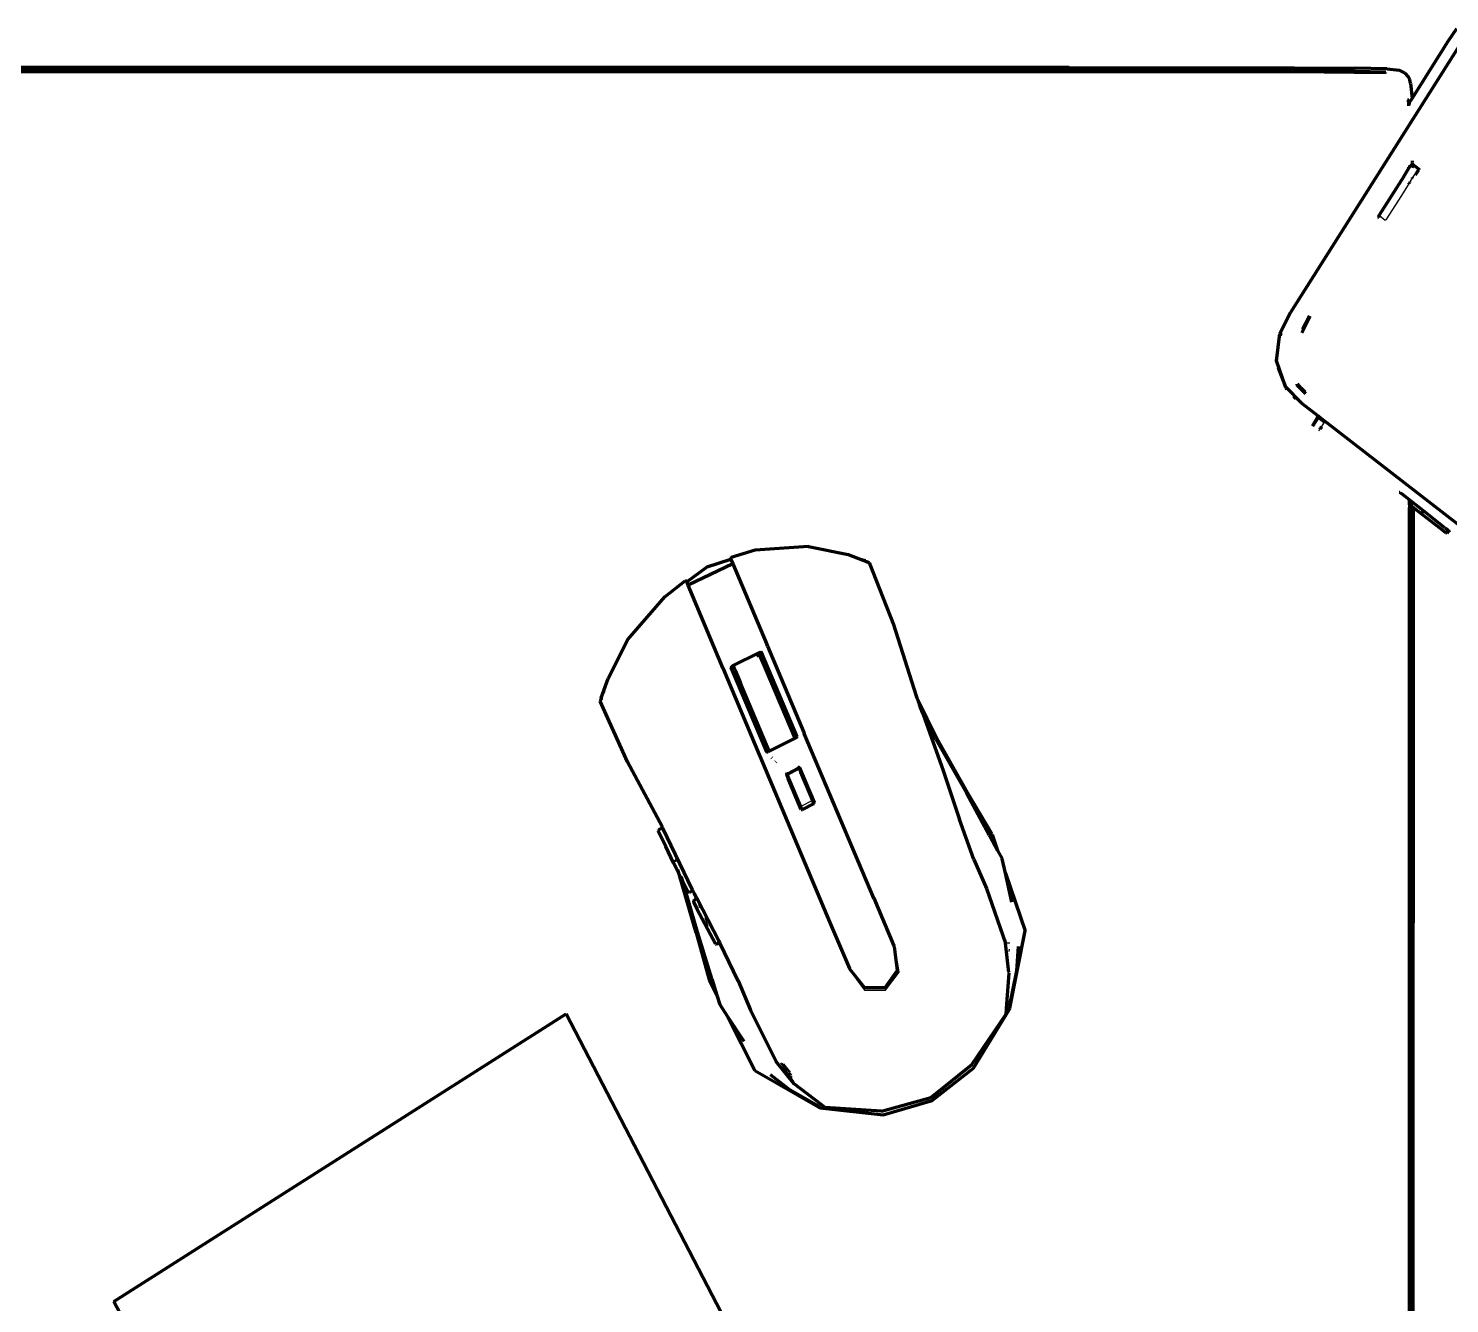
# Model space of a CAD drawing. Header units: millimetres. Extents: x 4307 to 31003, y 2809 to 20009.
# Drawn here: x 17752.6 to 17958.6, y 8665 to 8849.8 of the extents above; entities that cross this region are included whole.
import ezdxf

# ---------------------------------------------------------------- set-up
doc = ezdxf.new("R2010")
doc.units = ezdxf.units.MM
doc.layers.add('ProfileEdges', color=7, linetype='Continuous')

msp = doc.modelspace()

# ---------------------------------------------------------------- linework, layer by layer
for p, q in [((17948.35, 8822.72), (17952.73, 8829.65)), ((17952.73, 8829.69), (17952.86, 8829.85)), ((17952.86, 8829.9), (17952.93, 8829.96)), ((17953.26, 8828.19), (17952.87, 8827.56)), ((17953.01, 8829.88), (17953.25, 8829.69)), ((17953.25, 8829.69), (17953.36, 8829.61)), ((17953.86, 8829.13), (17953.26, 8828.19)), ((17953.86, 8829.22), (17953.86, 8829.13)), ((17952.74, 8827.36), (17951.62, 8825.58)), ((17952.87, 8827.56), (17952.74, 8827.36)), ((17951.62, 8825.58), (17949.37, 8822.04)), ((17948.4, 8822.7), (17948.35, 8822.72)), ((17948.46, 8822.67), (17948.4, 8822.7)), ((17948.46, 8822.67), (17949.29, 8822.01)), ((17949.37, 8822.04), (17949.29, 8822.01)), ((17937.3, 8806.19), (17938.32, 8808.13)), ((17937.27, 8806.06), (17937.3, 8806.19)), ((17939.68, 8791.48), (17939.79, 8791.66)), ((17940.08, 8792.11), (17940.46, 8792.72)), ((17952.81, 8780.9), (17952.78, 8780.91)), ((17952.94, 8780.79), (17952.81, 8780.9)), ((17953.05, 8780.7), (17952.94, 8780.79)), ((17953.36, 8780.47), (17953.15, 8780.63)), ((17954.58, 8779.52), (17953.36, 8780.47)), ((17954.58, 8779.52), (17958.28, 8776.65)), ((17865.72, 8774.65), (17871.48, 8773.45)), ((17854.47, 8773.05), (17854.45, 8773.13)), ((17878.2, 8716.81), (17854.49, 8773.06)), ((17873.05, 8772.85), (17871.48, 8773.45)), ((17874.15, 8772.45), (17873.05, 8772.85)), ((17874.21, 8772.41), (17874.15, 8772.45)), ((17874.36, 8772.35), (17874.21, 8772.41)), ((17877.89, 8763.44), (17874.36, 8772.35)), ((17847.82, 8769.71), (17847.87, 8769.64)), ((17868.67, 8720.23), (17847.84, 8769.63)), ((17839.52, 8761.13), (17836.65, 8755.49)), ((17858.46, 8759.4), (17854.7, 8757.54)), ((17858.7, 8759.47), (17858.46, 8759.4)), ((17858.84, 8759.42), (17858.7, 8759.47)), ((17854.51, 8757.4), (17854.46, 8757.26)), ((17854.7, 8757.54), (17854.51, 8757.4)), ((17854.51, 8757.4), (17854.54, 8757.33)), ((17836.06, 8753.78), (17836.65, 8755.49)), ((17835.56, 8752.34), (17835.6, 8752.53)), ((17835.56, 8752.34), (17836.36, 8750.54)), ((17881.67, 8752.04), (17884.23, 8746.83)), ((17836.36, 8750.54), (17836.67, 8749.88)), ((17836.67, 8749.88), (17839.47, 8743.62)), ((17883.29, 8748.29), (17882.23, 8750.48)), ((17863.75, 8746.84), (17863.6, 8746.76)), ((17863.98, 8746.96), (17863.75, 8746.84)), ((17863.96, 8747.01), (17863.98, 8746.96)), ((17844.48, 8734.11), (17839.47, 8743.62)), ((17859.77, 8744.84), (17859.68, 8744.88)), ((17862.55, 8741.78), (17862.57, 8741.73)), ((17862.73, 8741.61), (17864.23, 8742.4)), ((17862.92, 8741.15), (17862.73, 8741.61)), ((17864.23, 8742.4), (17864.41, 8742.02)), ((17864.27, 8742.6), (17864.25, 8742.65)), ((17864.43, 8741.93), (17864.41, 8742.02)), ((17866.17, 8737.84), (17864.43, 8741.93)), ((17864.65, 8737.06), (17862.92, 8741.15)), ((17866.17, 8737.84), (17864.68, 8737.05)), ((17864.8, 8736.7), (17866.31, 8737.46)), ((17866.32, 8737.49), (17866.17, 8737.84)), ((17866.31, 8737.46), (17866.32, 8737.49)), ((17866.51, 8737.55), (17866.44, 8737.45)), ((17866.44, 8737.45), (17866.46, 8737.41)), ((17888.81, 8738.77), (17888.68, 8738.97)), ((17864.65, 8737.06), (17864.68, 8736.98)), ((17864.68, 8737.05), (17864.65, 8737.06)), ((17864.72, 8736.88), (17864.8, 8736.7)), ((17864.76, 8736.53), (17864.74, 8736.57)), ((17843.95, 8733.61), (17844.53, 8733.92)), ((17843.97, 8733.58), (17844.53, 8733.92)), ((17843.97, 8733.58), (17844.01, 8733.49)), ((17844.01, 8733.49), (17845.07, 8731.32)), ((17844.53, 8733.92), (17844.56, 8733.93)), ((17844.53, 8733.92), (17844.58, 8733.9)), ((17846.14, 8729.08), (17845.07, 8731.32)), ((17892.16, 8732.96), (17891.89, 8732.86)), ((17891.91, 8732.83), (17892.16, 8732.96)), ((17892.16, 8732.96), (17891.92, 8732.8)), ((17892.2, 8732.97), (17892.16, 8732.96)), ((17892.23, 8732.95), (17892.16, 8732.96)), ((17892.29, 8732.98), (17892.23, 8732.95)), ((17846.14, 8729.08), (17846.21, 8728.95)), ((17846.37, 8729.04), (17846.31, 8729.21)), ((17846.42, 8729.48), (17846.55, 8729.13)), ((17846.21, 8728.95), (17846.24, 8728.88)), ((17846.24, 8728.88), (17846.72, 8727.9)), ((17846.84, 8727.54), (17846.93, 8727.46)), ((17846.93, 8727.46), (17846.98, 8727.29)), ((17847.22, 8726.86), (17846.98, 8727.29)), ((17847.35, 8726.59), (17847.23, 8726.83)), ((17847.37, 8726.53), (17847.35, 8726.59)), ((17847.37, 8726.53), (17848.3, 8724.67)), ((17848.87, 8724.96), (17848.3, 8724.67)), ((17848.3, 8724.67), (17848.32, 8724.63)), ((17848.89, 8724.92), (17848.32, 8724.63)), ((17849.53, 8723.64), (17849.09, 8723.24)), ((17849.09, 8723.24), (17849.59, 8722.25)), ((17849.53, 8723.64), (17849.86, 8722.39)), ((17849.59, 8722.25), (17850.51, 8720.52)), ((17851.11, 8719.61), (17850.7, 8720.88)), ((17849.51, 8719.2), (17849.61, 8718.86)), ((17850.51, 8720.52), (17851.41, 8718.83)), ((17851.43, 8718.79), (17851.41, 8718.83)), ((17852.3, 8717.15), (17851.43, 8718.79)), ((17871.13, 8714.45), (17868.67, 8720.23)), ((17849.47, 8718.75), (17849.53, 8718.51)), ((17852.3, 8717.15), (17852.76, 8717.39)), ((17852.74, 8717.43), (17852.34, 8717.23)), ((17852.8, 8717.32), (17852.34, 8717.07)), ((17878.63, 8713.24), (17878.14, 8716.78)), ((17878.82, 8713.02), (17878.2, 8716.81)), ((17894.77, 8716.34), (17894.7, 8715.99)), ((17871.13, 8714.45), (17871.56, 8713.38)), ((17871.56, 8713.38), (17873.78, 8710.42)), ((17872.32, 8712.52), (17871.61, 8713.41)), ((17876.79, 8710.57), (17878.67, 8713.12)), ((17876.86, 8710.39), (17878.82, 8713.02)), ((17878.6, 8713.2), (17878.55, 8713.25)), ((17878.63, 8713.24), (17878.6, 8713.2)), ((17878.67, 8713.12), (17878.6, 8713.2)), ((17894.78, 8708.35), (17895.75, 8713.2)), ((17851.28, 8711.9), (17851.64, 8712.11)), ((17851.37, 8711.9), (17851.66, 8712.06)), ((17851.66, 8712.03), (17851.37, 8711.87)), ((17851.66, 8712.03), (17851.37, 8711.9)), ((17873.8, 8710.8), (17873.8, 8710.72)), ((17876.75, 8710.66), (17873.8, 8710.72)), ((17873.8, 8710.72), (17873.81, 8710.62)), ((17873.81, 8710.62), (17876.79, 8710.57)), ((17876.75, 8710.66), (17876.72, 8710.73)), ((17877.73, 8712), (17876.75, 8710.66)), ((17876.79, 8710.57), (17876.75, 8710.66)), ((17873.78, 8710.42), (17876.86, 8710.39)), ((17894.74, 8707.69), (17894.86, 8707.81)), ((17862.96, 8697.98), (17861.69, 8699.86)), ((17861.82, 8699.82), (17863.22, 8698.08)), ((17863.08, 8698.51), (17862.1, 8699.74)), ((17862.83, 8698.05), (17862.6, 8698.2)), ((17889.38, 8699.64), (17883.43, 8694.82)), ((17862.96, 8697.98), (17862.83, 8698.05)), ((17863.53, 8697.14), (17862.96, 8697.98)), ((17863.33, 8697.75), (17862.96, 8697.98)), ((17883.43, 8694.82), (17876.26, 8692.87)), ((17866.53, 8694.02), (17866.77, 8693.89)), ((17867.25, 8693.5), (17867.08, 8693.48))]:
    msp.add_line(p, q)
at = {"layer": 'ProfileEdges', "lineweight": 211}
for p, q in [((17958.42, 8847.95), (17959.65, 8849.79)), ((17960.55, 8848.09), (17935.56, 8808.6)), ((17953.17, 8839.62), (17958.42, 8847.95)), ((17903.46, 8844.14), (17436.7, 8844.13)), ((17921.81, 8843.51), (17436.77, 8843.51)), ((17455.14, 8843.91), (17903.44, 8843.91)), ((17903.44, 8843.8), (17903.43, 8843.67)), ((17903.43, 8843.67), (17921.83, 8843.65)), ((17903.44, 8843.8), (17903.44, 8843.91)), ((17921.84, 8843.78), (17903.44, 8843.8)), ((17903.46, 8844.14), (17936.15, 8844.07)), ((17936.07, 8843.48), (17921.81, 8843.51)), ((17921.83, 8843.65), (17936.09, 8843.62)), ((17936.1, 8843.74), (17921.84, 8843.78)), ((17944.79, 8843.42), (17936.07, 8843.48)), ((17936.09, 8843.62), (17936.1, 8843.74)), ((17944.81, 8843.56), (17936.09, 8843.62)), ((17936.15, 8844.07), (17944.91, 8844.02)), ((17949.34, 8843.33), (17944.79, 8843.42)), ((17949.38, 8843.47), (17944.81, 8843.56)), ((17949.51, 8843.92), (17944.91, 8844.02)), ((17949.34, 8843.33), (17949.38, 8843.47)), ((17949.51, 8843.92), (17951.31, 8843.74)), ((17951.31, 8843.74), (17952.09, 8843.37)), ((17952.09, 8843.37), (17952.66, 8842.73)), ((17952.86, 8842.33), (17952.66, 8842.73)), ((17952.96, 8841.86), (17952.86, 8842.33)), ((17952.96, 8841.86), (17953.17, 8839.62)), ((17952.63, 8839.44), (17952.76, 8839.48)), ((17952.63, 8839.44), (17952.64, 8838.82)), ((17952.64, 8838.82), (17952.76, 8838.99)), ((17952.64, 8838.82), (17952.64, 8838.56)), ((17952.76, 8839.02), (17953.17, 8839.62)), ((17952.76, 8839.02), (17952.76, 8839.48)), ((17952.76, 8838.99), (17952.76, 8839.02)), ((17952.76, 8838.99), (17952.77, 8838.76)), ((17953.09, 8830.08), (17953.01, 8829.88)), ((17953.23, 8830.11), (17953.09, 8830.08)), ((17953.23, 8830.11), (17953.24, 8830.24)), ((17953.23, 8830.11), (17954.11, 8829.43)), ((17953.25, 8829.69), (17953.23, 8830.11)), ((17953.24, 8830.34), (17953.24, 8830.6)), ((17951.99, 8828.35), (17948.4, 8822.7)), ((17951.99, 8828.35), (17952.73, 8829.53)), ((17952.73, 8829.53), (17952.86, 8829.74)), ((17952.73, 8829.65), (17952.73, 8829.69)), ((17952.73, 8829.53), (17952.73, 8829.65)), ((17952.86, 8829.85), (17952.86, 8829.9)), ((17952.86, 8829.74), (17952.86, 8829.85)), ((17952.86, 8829.74), (17952.94, 8829.85)), ((17953.01, 8829.88), (17952.94, 8829.85)), ((17953.26, 8828.08), (17953.26, 8828.19)), ((17953.69, 8828.57), (17954.14, 8829.27)), ((17954.28, 8829.3), (17954.11, 8829.43)), ((17954.11, 8829.43), (17954.14, 8829.27)), ((17952.74, 8827.26), (17952.74, 8827.36)), ((17952.87, 8827.46), (17952.87, 8827.56)), ((17948.36, 8822.61), (17948.3, 8822.51)), ((17948.3, 8822.51), (17948.32, 8822.36)), ((17948.32, 8822.36), (17948.36, 8822.33)), ((17948.4, 8822.7), (17948.38, 8822.64)), ((17933.99, 8805.59), (17935.56, 8808.6)), ((17938.4, 8808.07), (17937.2, 8805.68)), ((17938.3, 8808.15), (17937.3, 8806.19)), ((17933.51, 8801.62), (17933.99, 8805.59)), ((17934.08, 8805.44), (17934.04, 8805.21)), ((17934.17, 8805.61), (17934.08, 8805.44)), ((17934.82, 8797.84), (17933.51, 8801.62)), ((17933.76, 8800.6), (17934.82, 8797.84)), ((17934.82, 8797.84), (17937.1, 8795.53)), ((17934.82, 8797.84), (17934.86, 8797.63)), ((17934.86, 8797.63), (17934.95, 8797.53)), ((17936.42, 8798.24), (17936.43, 8798.2)), ((17936.43, 8798.2), (17937.75, 8796.88)), ((17937.14, 8797.58), (17936.56, 8798.28)), ((17937.68, 8797.07), (17937.14, 8797.58)), ((17936.01, 8796.47), (17936.33, 8796.14)), ((17937.1, 8795.53), (17939.61, 8793.58)), ((17938.74, 8792.2), (17939.53, 8793.45)), ((17939.57, 8793.41), (17938.79, 8792.17)), ((17939.31, 8793.63), (17939.53, 8793.45)), ((17939.53, 8793.45), (17939.61, 8793.58)), ((17939.53, 8793.45), (17939.57, 8793.41)), ((17939.66, 8793.55), (17939.57, 8793.41)), ((17939.57, 8793.41), (17940.01, 8793.09)), ((17939.61, 8793.58), (17939.66, 8793.55)), ((17939.66, 8793.55), (17940.54, 8792.85)), ((17940.01, 8793.09), (17940.46, 8792.72)), ((17939.87, 8791.79), (17939.79, 8791.66)), ((17939.98, 8791.97), (17939.87, 8791.79)), ((17939.98, 8791.97), (17940.08, 8792.11)), ((17940.54, 8792.85), (17940.46, 8792.72)), ((18023.99, 8728.23), (17940.54, 8792.85)), ((17951.38, 8782.52), (17951.3, 8782.55)), ((17951.38, 8782.52), (17951.7, 8782.31)), ((17952.81, 8781.45), (17951.7, 8782.31)), ((17952.78, 8780.91), (17952.81, 8781.45)), ((17952.78, 8780.76), (17952.78, 8780.91)), ((17952.81, 8780.9), (17952.78, 8780.76)), ((17952.78, 8780.76), (17952.81, 8780.37)), ((17952.78, 8780.76), (17952.94, 8780.64)), ((17953.05, 8781.25), (17952.81, 8781.45)), ((17952.92, 8530.52), (17952.94, 8780.64)), ((17952.94, 8780.64), (17952.94, 8780.79)), ((17953.05, 8780.55), (17952.94, 8780.64)), ((17953.05, 8781.25), (17953.05, 8780.7)), ((17954.81, 8779.89), (17953.05, 8781.25)), ((17953.05, 8780.7), (17953.05, 8780.55)), ((17952.79, 8530.54), (17952.81, 8780.37)), ((17953.05, 8780.55), (17953.05, 8780.4)), ((17953.05, 8780.4), (17953.15, 8780.41)), ((17953.05, 8554.13), (17953.05, 8780.4)), ((17953.28, 8780.38), (17953.15, 8780.48)), ((17953.15, 8780.41), (17953.15, 8554.12)), ((17953.36, 8780.47), (17953.33, 8780.34)), ((17953.36, 8780.32), (17953.33, 8780.34)), ((17953.35, 8530.46), (17953.36, 8780.32)), ((17957.15, 8777.41), (17953.36, 8780.32)), ((17954.81, 8779.89), (17954.58, 8779.52)), ((17957.94, 8777.43), (17954.81, 8779.89)), ((17958.07, 8776.69), (17957.15, 8777.41)), ((17957.94, 8777.43), (17958.07, 8777.3)), ((17958.07, 8777.3), (17958.44, 8776.89)), ((17958.31, 8777.15), (17958.07, 8777.3)), ((17958.28, 8776.65), (17958.07, 8776.69)), ((17958.28, 8776.65), (17958.44, 8776.89)), ((17958.31, 8777.15), (17958.47, 8776.93)), ((17958.44, 8776.89), (17958.47, 8776.93)), ((17958.44, 8776.89), (17958.47, 8776.86)), ((17958.47, 8776.93), (17958.52, 8777.02)), ((17958.58, 8776.77), (17958.47, 8776.86)), ((17958.58, 8776.77), (17958.52, 8777.02)), ((17958.64, 8776.72), (17958.58, 8776.77)), ((17865.69, 8774.72), (17857.95, 8774.17)), ((17865.69, 8774.72), (17871.45, 8773.52)), ((17851, 8771.74), (17854.41, 8772.87)), ((17854.45, 8773.13), (17854.37, 8772.97)), ((17854.37, 8772.97), (17854.41, 8772.87)), ((17854.41, 8772.87), (17854.41, 8772.8)), ((17854.41, 8772.8), (17854.71, 8772.18)), ((17857.95, 8774.17), (17854.45, 8773.13)), ((17871.45, 8773.52), (17873.54, 8772.74)), ((17873.54, 8772.74), (17873.05, 8772.85)), ((17873.93, 8772.64), (17873.54, 8772.74)), ((17873.54, 8772.74), (17874.04, 8772.55)), ((17873.99, 8772.63), (17873.93, 8772.64)), ((17874.04, 8772.55), (17873.99, 8772.63)), ((17874.04, 8772.55), (17874.11, 8772.52)), ((17874.11, 8772.52), (17874.46, 8772.39)), ((17874.15, 8772.45), (17874.11, 8772.52)), ((17874.15, 8772.45), (17874.2, 8772.44)), ((17874.21, 8772.41), (17874.2, 8772.44)), ((17874.46, 8772.39), (17877.98, 8763.38)), ((17848.02, 8769.57), (17851, 8771.74)), ((17854.71, 8772.18), (17848.21, 8769.12)), ((17854.71, 8772.18), (17859.67, 8760.4)), ((17844.85, 8767.41), (17847.82, 8769.71)), ((17847.98, 8769.67), (17847.82, 8769.71)), ((17848.02, 8769.57), (17847.98, 8769.67)), ((17848.08, 8769.53), (17848.02, 8769.57)), ((17848.21, 8769.12), (17848.08, 8769.53)), ((17853.28, 8757.11), (17848.21, 8769.12)), ((17839.5, 8761.21), (17844.85, 8767.41)), ((17877.98, 8763.38), (17881.3, 8753.04)), ((17836.63, 8755.56), (17839.5, 8761.21)), ((17859.72, 8760.25), (17859.67, 8760.4)), ((17859.72, 8760.25), (17865.02, 8747.73)), ((17854.75, 8757.43), (17858.5, 8759.28)), ((17858.51, 8759.03), (17858.15, 8758.78)), ((17858.5, 8759.28), (17858.46, 8759.4)), ((17858.5, 8759.28), (17858.74, 8759.4)), ((17858.5, 8759.28), (17858.51, 8759.03)), ((17859.55, 8756.81), (17858.5, 8759.28)), ((17858.74, 8759.4), (17858.87, 8759.35)), ((17858.84, 8759.42), (17858.87, 8759.35)), ((17864.03, 8747.1), (17858.87, 8759.35)), ((17853.28, 8757.11), (17853.36, 8756.96)), ((17858.62, 8744.43), (17853.36, 8756.96)), ((17854.46, 8757.26), (17854.49, 8757.18)), ((17854.49, 8757.18), (17854.54, 8757.33)), ((17859.66, 8744.93), (17854.49, 8757.18)), ((17854.54, 8757.33), (17854.75, 8757.43)), ((17854.75, 8757.43), (17854.7, 8757.54)), ((17854.95, 8757.19), (17854.75, 8757.43)), ((17855.05, 8756.73), (17854.75, 8757.43)), ((17855.05, 8756.73), (17855.12, 8756.79)), ((17855.05, 8756.73), (17855.82, 8754.89)), ((17859.55, 8756.81), (17859.47, 8756.76)), ((17863.73, 8746.9), (17859.55, 8756.81)), ((17835.82, 8753.28), (17836.63, 8755.56)), ((17855.82, 8754.89), (17855.9, 8754.92)), ((17859.98, 8745.02), (17855.82, 8754.89)), ((17835.47, 8752.28), (17835.6, 8752.53)), ((17839.45, 8743.5), (17835.47, 8752.28)), ((17835.6, 8752.53), (17835.63, 8752.59)), ((17835.6, 8752.53), (17835.62, 8752.5)), ((17835.64, 8752.89), (17835.61, 8752.83)), ((17835.63, 8752.74), (17835.61, 8752.83)), ((17835.61, 8752.66), (17835.63, 8752.74)), ((17835.61, 8752.66), (17835.63, 8752.59)), ((17835.63, 8752.74), (17835.82, 8753.28)), ((17835.64, 8752.89), (17835.82, 8753.28)), ((17835.82, 8753.28), (17836.06, 8753.78)), ((17881.3, 8753.04), (17881.37, 8752.75)), ((17881.37, 8752.75), (17881.51, 8752.48)), ((17881.51, 8752.48), (17884.28, 8746.85)), ((17881.51, 8752.48), (17881.54, 8752.3)), ((17881.54, 8752.3), (17881.67, 8752.04)), ((17881.67, 8752.04), (17881.74, 8751.75)), ((17881.87, 8751.48), (17881.74, 8751.75)), ((17884.15, 8746.74), (17881.87, 8751.48)), ((17881.87, 8751.48), (17882.12, 8750.72)), ((17882.23, 8750.48), (17882.12, 8750.72)), ((17882.23, 8750.48), (17884.98, 8742.9)), ((17865.02, 8747.73), (17865.06, 8747.61)), ((17875.15, 8723.71), (17865.06, 8747.61)), ((17863.73, 8746.9), (17859.98, 8745.02)), ((17863.96, 8747.01), (17863.73, 8746.9)), ((17863.75, 8746.84), (17863.73, 8746.9)), ((17864.03, 8747.1), (17863.96, 8747.01)), ((17884.15, 8746.74), (17888.58, 8738.96)), ((17884.28, 8746.85), (17888.75, 8739.01)), ((17844.48, 8734.11), (17839.45, 8743.5)), ((17858.62, 8744.43), (17858.67, 8744.32)), ((17868.79, 8720.3), (17858.67, 8744.32)), ((17859.68, 8744.88), (17859.66, 8744.93)), ((17859.66, 8744.93), (17859.79, 8744.89)), ((17859.98, 8745.02), (17859.79, 8744.89)), ((17859.99, 8744.99), (17859.98, 8745.02)), ((17860.4, 8744.02), (17860.37, 8744.09)), ((17860.93, 8743.47), (17860.89, 8743.44)), ((17862.35, 8741.71), (17862.54, 8741.75)), ((17862.42, 8741.56), (17862.52, 8741.58)), ((17862.54, 8741.65), (17862.5, 8741.64)), ((17862.5, 8741.64), (17862.52, 8741.58)), ((17862.52, 8741.58), (17862.54, 8741.65)), ((17862.52, 8741.58), (17862.74, 8741.06)), ((17862.54, 8741.75), (17862.57, 8741.73)), ((17862.57, 8741.73), (17862.54, 8741.65)), ((17862.54, 8741.65), (17862.66, 8741.7)), ((17862.57, 8741.73), (17862.66, 8741.78)), ((17862.66, 8741.7), (17862.61, 8741.57)), ((17862.81, 8741.1), (17862.61, 8741.57)), ((17862.76, 8741.8), (17862.66, 8741.7)), ((17862.66, 8741.78), (17862.76, 8741.8)), ((17862.76, 8741.8), (17862.68, 8741.98)), ((17862.76, 8741.8), (17864.14, 8742.54)), ((17864.24, 8742.51), (17862.76, 8741.8)), ((17864.11, 8742.63), (17864.14, 8742.54)), ((17864.19, 8742.56), (17864.14, 8742.54)), ((17864.27, 8742.6), (17864.19, 8742.56)), ((17864.24, 8742.51), (17864.36, 8742.46)), ((17864.43, 8742.77), (17864.27, 8742.6)), ((17864.3, 8742.59), (17864.27, 8742.6)), ((17864.39, 8742.6), (17864.3, 8742.59)), ((17864.36, 8742.46), (17864.56, 8742)), ((17864.48, 8742.64), (17864.39, 8742.6)), ((17864.39, 8742.6), (17864.62, 8742.03)), ((17864.43, 8741.93), (17864.56, 8742)), ((17864.56, 8742), (17864.62, 8742.03)), ((17866.44, 8737.53), (17864.56, 8742)), ((17864.62, 8742.03), (17864.71, 8742.08)), ((17864.62, 8742.03), (17866.5, 8737.6)), ((17884.98, 8742.9), (17885.2, 8742.24)), ((17885.2, 8742.24), (17887.56, 8735.15)), ((17862.65, 8741.02), (17862.74, 8741.06)), ((17862.74, 8741.06), (17862.81, 8741.1)), ((17864.63, 8736.58), (17862.74, 8741.06)), ((17862.81, 8741.1), (17862.92, 8741.15)), ((17864.69, 8736.63), (17862.81, 8741.1)), ((17864.82, 8736.58), (17866.39, 8737.39)), ((17866.39, 8737.39), (17866.44, 8737.45)), ((17866.5, 8737.6), (17866.44, 8737.53)), ((17866.44, 8737.45), (17866.44, 8737.53)), ((17866.51, 8737.55), (17866.5, 8737.6)), ((17888.58, 8738.96), (17891.89, 8732.86)), ((17888.75, 8739.01), (17892.26, 8733.04)), ((17864.63, 8736.58), (17864.74, 8736.57)), ((17864.69, 8736.63), (17864.74, 8736.57)), ((17864.74, 8736.57), (17864.82, 8736.58)), ((17843.95, 8733.61), (17843.89, 8733.51)), ((17843.89, 8733.51), (17843.9, 8733.47)), ((17845, 8731.21), (17843.9, 8733.47)), ((17844.53, 8733.92), (17843.94, 8733.65)), ((17843.95, 8733.61), (17843.94, 8733.65)), ((17844.47, 8734.04), (17844.48, 8734.11)), ((17844.55, 8733.96), (17844.47, 8734.04)), ((17844.55, 8733.96), (17844.53, 8733.92)), ((17844.56, 8733.93), (17844.55, 8733.96)), ((17844.55, 8733.88), (17844.56, 8733.93)), ((17848.87, 8724.96), (17844.55, 8733.88)), ((17889.67, 8729.36), (17887.56, 8735.15)), ((17846.13, 8728.85), (17845, 8731.21)), ((17891.89, 8732.86), (17891.92, 8732.8)), ((17891.92, 8732.8), (17893.09, 8730.64)), ((17892.26, 8733.04), (17892.2, 8732.97)), ((17892.2, 8732.97), (17892.29, 8732.98)), ((17892.29, 8732.98), (17893.09, 8730.64)), ((17846.32, 8729.01), (17846.28, 8729.13)), ((17846.36, 8729.35), (17846.46, 8729.08)), ((17889.67, 8729.36), (17891.47, 8725.12)), ((17893.09, 8730.64), (17893.76, 8729.41)), ((17894.22, 8727.35), (17893.76, 8729.41)), ((17846.13, 8728.85), (17846.94, 8727.21)), ((17846.84, 8727.54), (17846.72, 8727.9)), ((17846.94, 8727.21), (17846.84, 8727.54)), ((17849.41, 8718.71), (17846.94, 8727.21)), ((17846.94, 8727.21), (17847.37, 8726.32)), ((17894.22, 8727.35), (17897.09, 8718.98)), ((17895.16, 8723.13), (17894.22, 8727.35)), ((17847.22, 8726.86), (17847.23, 8726.83)), ((17847.23, 8726.83), (17847.37, 8726.32)), ((17847.37, 8726.32), (17848.21, 8724.61)), ((17847.37, 8726.32), (17849.55, 8718.83)), ((17848.89, 8724.92), (17848.87, 8724.96)), ((17891.47, 8725.12), (17894.23, 8717.2)), ((17848.36, 8724.54), (17848.21, 8724.61)), ((17848.93, 8724.83), (17848.36, 8724.54)), ((17848.93, 8724.83), (17848.89, 8724.92)), ((17849.13, 8724.41), (17848.93, 8724.83)), ((17849.03, 8723.35), (17848.99, 8723.2)), ((17848.99, 8723.2), (17849.5, 8722.21)), ((17849.03, 8723.35), (17849.48, 8723.75)), ((17849.45, 8723.79), (17849.13, 8724.41)), ((17849.45, 8723.79), (17849.48, 8723.75)), ((17849.53, 8723.64), (17849.48, 8723.75)), ((17849.53, 8723.64), (17852.74, 8717.43)), ((17875.15, 8723.71), (17878.03, 8716.83)), ((17849.5, 8722.21), (17852.2, 8717.12)), ((17849.55, 8718.83), (17851.64, 8712.11)), ((17871.66, 8713.54), (17868.79, 8720.3)), ((17894.86, 8707.81), (17897.09, 8718.98)), ((17849.41, 8718.71), (17851.28, 8711.9)), ((17852.2, 8717.12), (17852.34, 8717.07)), ((17852.34, 8717.07), (17852.82, 8717.31)), ((17852.74, 8717.43), (17852.76, 8717.39)), ((17852.76, 8717.39), (17852.82, 8717.31)), ((17852.82, 8717.31), (17852.84, 8717.24)), ((17855.49, 8711.73), (17852.84, 8717.24)), ((17878.03, 8716.83), (17878.08, 8716.75)), ((17878.08, 8716.75), (17878.55, 8713.25)), ((17894.73, 8712.96), (17894.23, 8717.2)), ((17894.6, 8717.3), (17894.6, 8717.15)), ((17896.05, 8716.73), (17895.81, 8713.22)), ((17871.68, 8713.45), (17871.66, 8713.54)), ((17873.8, 8710.8), (17871.68, 8713.45)), ((17878.55, 8713.25), (17876.72, 8710.73)), ((17894.71, 8712.87), (17894.34, 8707.75)), ((17894.71, 8712.87), (17894.76, 8712.9)), ((17894.76, 8712.9), (17894.73, 8712.96)), ((17895.81, 8713.22), (17894.77, 8707.96)), ((17851.28, 8711.9), (17851.37, 8711.9)), ((17851.3, 8711.83), (17851.37, 8711.87)), ((17851.3, 8711.83), (17852.4, 8709.66)), ((17851.37, 8711.87), (17851.37, 8711.9)), ((17851.64, 8712.11), (17851.66, 8712.03)), ((17851.66, 8712.03), (17852.4, 8709.66)), ((17855.49, 8711.73), (17857.28, 8707.48)), ((17876.72, 8710.73), (17873.8, 8710.8)), ((17852.4, 8709.66), (17852.83, 8708.3)), ((17764.99, 8665.29), (17830.54, 8706.96)), ((17888.13, 8596.11), (17830.54, 8706.96)), ((17852.83, 8708.3), (17853.96, 8706.59)), ((17853.96, 8706.59), (17857.91, 8698.77)), ((17853.96, 8706.59), (17856.31, 8703.03)), ((17860.98, 8700.06), (17857.28, 8707.48)), ((17889.38, 8699.64), (17894.27, 8706.89)), ((17889.59, 8699.09), (17894.79, 8707.54)), ((17894.34, 8707.75), (17894.27, 8706.89)), ((17894.34, 8707.75), (17894.37, 8707.76)), ((17894.37, 8707.76), (17894.62, 8707.83)), ((17894.68, 8707.94), (17894.62, 8707.83)), ((17894.77, 8707.96), (17894.68, 8707.94)), ((17894.79, 8707.54), (17894.86, 8707.81)), ((17857.91, 8698.77), (17867.08, 8693.48)), ((17860.14, 8698.2), (17862.73, 8696.15)), ((17863.62, 8696.84), (17860.98, 8700.06)), ((17862.5, 8698.36), (17862.83, 8698.05)), ((17862.6, 8698.2), (17862.57, 8698.22)), ((17883.41, 8694.85), (17889.38, 8699.64)), ((17883.59, 8694.43), (17889.59, 8699.09)), ((17862.73, 8696.15), (17867.04, 8693.66)), ((17867.46, 8693.88), (17863.62, 8696.84)), ((17876.26, 8692.87), (17883.41, 8694.85)), ((17876.51, 8692.35), (17883.59, 8694.43)), ((17867.11, 8693.71), (17867.04, 8693.66)), ((17867.08, 8693.48), (17867.31, 8693.36)), ((17867.11, 8693.71), (17867.22, 8693.69)), ((17867.43, 8693.86), (17867.22, 8693.69)), ((17867.31, 8693.36), (17876.51, 8692.35)), ((17867.46, 8693.88), (17867.43, 8693.86)), ((17868.1, 8693.39), (17867.46, 8693.88)), ((17876.26, 8692.87), (17868.1, 8693.39)), ((17764.99, 8665.29), (17766.33, 8662.71))]:
    msp.add_line(p, q, dxfattribs=at)

doc.saveas('drawing.dxf')
